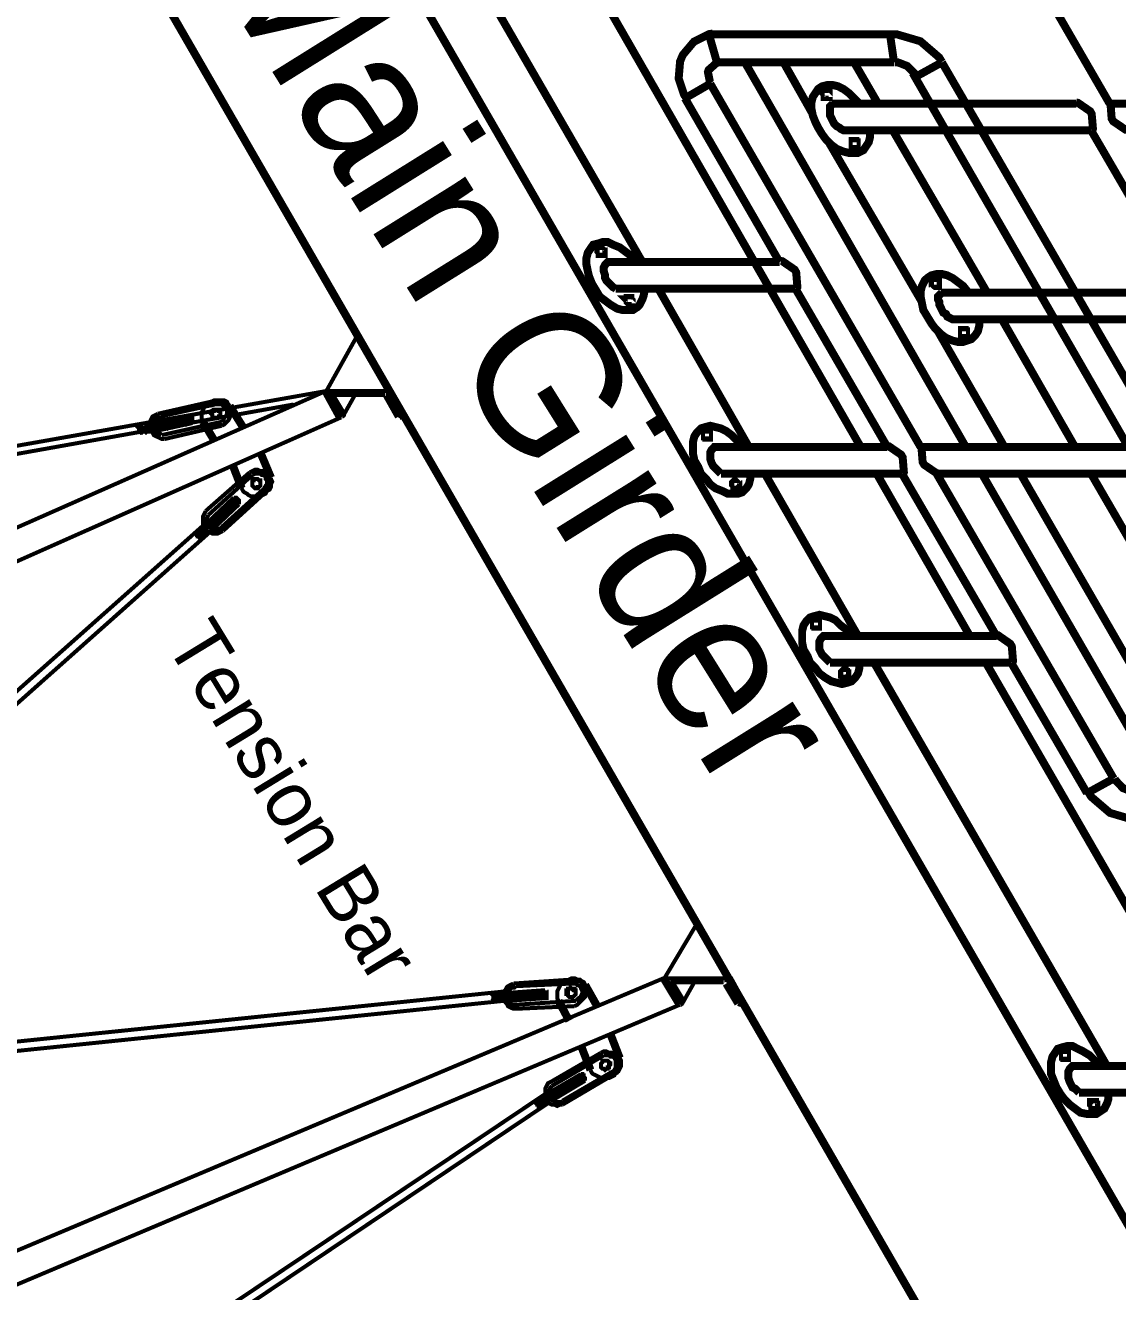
# Model space of a CAD drawing. Extents: x 0.3 to 11.4, y 0.3 to 16.3.
# Drawn here: x 7.175 to 8.543, y 7.979 to 9.564 of the extents above; entities that cross this region are included whole.
import ezdxf

# ---------------------------------------------------------------- set-up
doc = ezdxf.new("R2010")
doc.units = 0
doc.header["$MEASUREMENT"] = 0

msp = doc.modelspace()

# ---------------------------------------------------------------- linework, layer by layer
at = {"color": 0}
for points, const_width in [([(9.10444, 6.55447), (6.2111, 11.5661)], 0.01), ([(9.42611, 6.55447), (6.53276, 11.5661)], 0.01), ([(8.53276, 9.4661), (8.26942, 9.92111)], 0.01), ([(7.94775, 9.26779), (7.65608, 9.77279)], 0.01), ([(8.22114, 9.03614), (7.79779, 9.77279)], 0.01), ([(8.03586, 9.55388), (8.03147, 9.55322), (8.01221, 9.54357), (7.99837, 9.52713), (7.99664, 9.523), (7.99496, 9.51893), (7.99317, 9.4975), (8.00006, 9.47711), (8.00265, 9.47353)], 0.01), ([(8.03108, 9.55279), (8.04113, 9.51779)], 0.01), ([(8.26281, 9.55279), (8.03444, 9.55279)], 0.01), ([(8.25776, 9.55279), (8.26281, 9.51779)], 0.01), ([(8.32269, 9.51833), (8.31939, 9.52387), (8.29579, 9.54422), (8.2659, 9.553), (8.25944, 9.55274)], 0.01), ([(8.0421, 9.51747), (8.04075, 9.51719), (8.03076, 9.50836), (8.03028, 9.507), (8.02983, 9.50569), (8.03244, 9.49262), (8.03336, 9.49154)], 0.01), ([(8.26281, 9.51779), (8.04113, 9.51779)], 0.01), ([(8.35275, 9.03614), (8.07611, 9.51779)], 0.01), ([(8.16114, 9.45281), (8.12446, 9.51779)], 0.01), ([(8.24278, 9.4661), (8.21278, 9.51779)], 0.01), ([(8.29004, 9.50097), (8.28885, 9.50358), (8.27929, 9.51324), (8.26758, 9.51779), (8.26361, 9.51779)], 0.01), ([(8.32275, 9.51779), (8.28944, 9.49946)], 0.01), ([(8.82611, 8.64947), (8.32275, 9.51779)], 0.01), ([(8.5561, 9.03614), (8.28614, 9.50444)], 0.01), ([(8.03276, 9.4911), (8.00108, 9.47276)], 0.01), ([(8.29611, 9.03614), (8.03276, 9.4911)], 0.01), ([(8.21946, 9.4661), (8.21278, 9.47276), (8.20611, 9.47944), (8.19943, 9.48443), (8.19276, 9.48779), (8.18608, 9.48942), (8.17947, 9.48942), (8.17279, 9.48779), (8.16775, 9.48443), (8.16444, 9.47944), (8.16114, 9.47444), (8.15944, 9.46778), (8.15944, 9.45942), (8.16114, 9.45111), (8.16444, 9.44276), (8.16775, 9.43608), (8.17279, 9.42779), (8.17779, 9.42111), (8.18446, 9.41444), (8.19114, 9.40944), (8.19943, 9.40608), (8.20611, 9.40446), (8.21278, 9.40446), (8.21778, 9.40446), (8.22444, 9.40776), (8.22775, 9.41276), (8.23112, 9.41775), (8.23281, 9.42443), (8.23281, 9.43278)], 0.01), ([(8.11947, 9.26779), (8.00108, 9.47276)], 0.01), ([(8.18608, 9.4661), (8.18446, 9.46446), (8.18278, 9.46278), (8.18278, 9.45942), (8.18278, 9.45611), (8.18278, 9.45443), (8.18278, 9.45111), (8.18446, 9.44775), (8.18608, 9.44444), (8.18778, 9.44114), (8.19114, 9.43778), (8.19444, 9.43608), (8.19612, 9.43446), (8.19943, 9.43278), (8.20111, 9.43278), (8.20443, 9.43278)], 0.01), ([(8.4911, 9.4661), (8.18446, 9.4661)], 0.01), ([(8.51113, 9.43278), (8.51183, 9.43463), (8.51025, 9.45324), (8.50928, 9.45486), (8.50836, 9.45654), (8.49294, 9.46718), (8.491, 9.46744)], 0.01), ([(8.79275, 9.4661), (8.53276, 9.4661)], 0.01), ([(8.53444, 9.46778), (8.53381, 9.46599), (8.53526, 9.44732), (8.53624, 9.44564), (8.53722, 9.44396), (8.55268, 9.43343), (8.55458, 9.43311)], 0.01), ([(8.50944, 9.43278), (8.20443, 9.43278)], 0.01), ([(8.37944, 9.22944), (8.26113, 9.43278)], 0.01), ([(8.62776, 9.22944), (8.50944, 9.43278)], 0.01), ([(8.29779, 9.21778), (8.1811, 9.41775)], 0.01), ([(7.93778, 9.26779), (7.93278, 9.2761), (7.92611, 9.28108), (7.91943, 9.28614), (7.91114, 9.28944), (7.90446, 9.29275), (7.89779, 9.29275), (7.89279, 9.29113), (7.88613, 9.28944), (7.88276, 9.28444), (7.87944, 9.27946), (7.87776, 9.27279), (7.87776, 9.26443), (7.87944, 9.25612), (7.88112, 9.24946), (7.88444, 9.2411), (7.88943, 9.23281), (7.89442, 9.22444), (7.9011, 9.21946), (7.90776, 9.21446), (7.91613, 9.20942), (7.92279, 9.20779), (7.92947, 9.20779), (7.93608, 9.20779), (7.94114, 9.2111), (7.94444, 9.21446), (7.94775, 9.22114), (7.94943, 9.22613), (7.95111, 9.23443)], 0.01), ([(7.90776, 9.26779), (7.90446, 9.26779), (7.90278, 9.26611), (7.9011, 9.26443), (7.89947, 9.26113), (7.89947, 9.25776), (7.89947, 9.25612), (7.9011, 9.25108), (7.9011, 9.24778), (7.90278, 9.24447), (7.90608, 9.2411), (7.90776, 9.23942), (7.91114, 9.23611), (7.91444, 9.23443)], 0.01), ([(8.11947, 9.26779), (7.90776, 9.26779)], 0.01), ([(8.14111, 9.23443), (8.14182, 9.23628), (8.14031, 9.25489), (8.13932, 9.25657), (8.13835, 9.25825), (8.12299, 9.26882), (8.12104, 9.2691)], 0.01), ([(8.35612, 9.22944), (8.34944, 9.23779), (8.34278, 9.24278), (8.3361, 9.24778), (8.32943, 9.25108), (8.32275, 9.25276), (8.31614, 9.25276), (8.30946, 9.25108), (8.30447, 9.24778), (8.30111, 9.24447), (8.29779, 9.23779), (8.29611, 9.23112), (8.29611, 9.22444), (8.29779, 9.2161), (8.29943, 9.20779), (8.30447, 9.19943), (8.30946, 9.19114), (8.31446, 9.18446), (8.32112, 9.17779), (8.32781, 9.17279), (8.3361, 9.16943), (8.34278, 9.16775), (8.34944, 9.16775), (8.35444, 9.16943), (8.35943, 9.17111), (8.36442, 9.17611), (8.36778, 9.1811), (8.36947, 9.18778), (8.36947, 9.19612)], 0.01), ([(8.13943, 9.23443), (7.91444, 9.23443)], 0.01), ([(8.08111, 9.03614), (7.96778, 9.23443)], 0.01), ([(8.25444, 9.03614), (8.13943, 9.23443)], 0.01), ([(8.32275, 9.22944), (8.32112, 9.22775), (8.31944, 9.22613), (8.31776, 9.22444), (8.31776, 9.22114), (8.31944, 9.21778), (8.31944, 9.21446), (8.32112, 9.2111), (8.32275, 9.20779), (8.32443, 9.20443), (8.32781, 9.20281), (8.32943, 9.19943), (8.33279, 9.19775), (8.3361, 9.19612), (8.33778, 9.19612), (8.3411, 9.19612)], 0.01), ([(8.62776, 9.22944), (8.32112, 9.22944)], 0.01), ([(8.64611, 9.19612), (8.3411, 9.19612)], 0.01), ([(8.48942, 9.03614), (8.39779, 9.19612)], 0.01), ([(8.4011, 9.03614), (8.31776, 9.1811)], 0.01), ([(7.55111, 9.10444), (7.5911, 9.17611)], 0.005), ([(5.20942, 8.07112), (7.55111, 9.10612)], 0.005), ([(7.55111, 9.10612), (5.32943, 8.71278)], 0.005), ([(7.56944, 9.07275), (7.55111, 9.10612)], 0.01), ([(7.55111, 9.10612), (7.63112, 9.10612)], 0.005), ([(7.57275, 9.07611), (7.55778, 9.10113)], 0.01), ([(7.55778, 9.10113), (7.62608, 9.10113)], 0.005), ([(7.57275, 9.07443), (7.58778, 9.10113)], 0.005), ([(7.64279, 9.07443), (7.62776, 9.10113)], 0.01), ([(7.62913, 9.10151), (7.62901, 9.10172), (7.6275, 9.10275), (7.62696, 9.10275)], 0.005), ([(7.64947, 9.07275), (7.63112, 9.10612)], 0.01), ([(7.51113, 9.08946), (5.32943, 8.69943)], 0.005), ([(7.3411, 9.07781), (7.41444, 9.09446)], 0.005), ([(7.34446, 9.07443), (7.41276, 9.08946), (7.41613, 9.08946), (7.41775, 9.08946), (7.42111, 9.08946), (7.42279, 9.08778), (7.42443, 9.0861), (7.42611, 9.08442), (7.42779, 9.08111), (7.42779, 9.07943), (7.42779, 9.07781), (7.42611, 9.07443), (7.42443, 9.07275), (7.42279, 9.06944), (7.42111, 9.06776)], 0.005), ([(7.4311, 9.08778), (7.42947, 9.08946), (7.42779, 9.09278), (7.42443, 9.09446), (7.42111, 9.09446), (7.41775, 9.09446), (7.41444, 9.09446), (7.41114, 9.09446), (7.40776, 9.09278), (7.40446, 9.0911), (7.40278, 9.08946), (7.39947, 9.0861), (7.39779, 9.08279), (7.39611, 9.07943), (7.39611, 9.07611), (7.39611, 9.07275), (7.39611, 9.07112), (7.39779, 9.06776)], 0.005), ([(7.41444, 9.09446), (7.41775, 9.09446), (7.42111, 9.09278), (7.42443, 9.09278), (7.42779, 9.08946), (7.42947, 9.08778), (7.4311, 9.08442), (7.4311, 9.08279), (7.43278, 9.07943), (7.4311, 9.07611), (7.4311, 9.07275), (7.42947, 9.06944), (7.42611, 9.06614), (7.42443, 9.06446), (7.42111, 9.06278)], 0.005), ([(7.44775, 9.06108), (7.4311, 9.08778)], 0.01), ([(7.56944, 9.07275), (5.22775, 8.03276)], 0.005), ([(7.3411, 9.07781), (7.33778, 9.07611), (7.33442, 9.07443), (7.33279, 9.07112), (7.33111, 9.06776), (7.33111, 9.06614), (7.33111, 9.06278), (7.33111, 9.05946), (7.33111, 9.0561), (7.33442, 9.05447), (7.3361, 9.05111), (7.33946, 9.04943), (7.34278, 9.04779), (7.34614, 9.04611), (7.34944, 9.04611)], 0.005), ([(7.33442, 9.06614), (7.38112, 9.07611)], 0.005), ([(7.34446, 9.07443), (7.34278, 9.07275), (7.33946, 9.07275), (7.33778, 9.07112), (7.3361, 9.06776), (7.3361, 9.06614), (7.33442, 9.06278), (7.33442, 9.06108), (7.3361, 9.05946), (7.33778, 9.0561), (7.33946, 9.05447), (7.3411, 9.05279), (7.34446, 9.05279), (7.34614, 9.05111)], 0.005), ([(7.34446, 9.06776), (7.34446, 9.06614), (7.34614, 9.06614), (7.34614, 9.06446), (7.34776, 9.06278), (7.34776, 9.06108), (7.34776, 9.05946), (7.34614, 9.05778)], 0.005), ([(7.34614, 9.05111), (7.42111, 9.06776)], 0.005), ([(7.34614, 9.06776), (7.34776, 9.06776), (7.34776, 9.06614), (7.34944, 9.06446), (7.34944, 9.06278), (7.34944, 9.06108), (7.34944, 9.05946), (7.34944, 9.05778)], 0.005), ([(7.34944, 9.06776), (7.35113, 9.06614), (7.35275, 9.06446), (7.35275, 9.06278), (7.35275, 9.06108), (7.35275, 9.05946), (7.35113, 9.05778)], 0.005), ([(7.35113, 9.06944), (7.35275, 9.06776), (7.35444, 9.06614), (7.35444, 9.06446), (7.35444, 9.06278), (7.35444, 9.06108), (7.35444, 9.05946)], 0.005), ([(7.35275, 9.06944), (7.35444, 9.06776), (7.35612, 9.06614), (7.35612, 9.06446), (7.35612, 9.06278), (7.35612, 9.06108), (7.35612, 9.05946)], 0.005), ([(7.35612, 9.06944), (7.35781, 9.06776), (7.35781, 9.06614), (7.35943, 9.06614), (7.35943, 9.06446), (7.35943, 9.06278), (7.35943, 9.06108), (7.35781, 9.05946)], 0.005), ([(7.35781, 9.07112), (7.35943, 9.06944), (7.35943, 9.06776), (7.36111, 9.06776), (7.36111, 9.06614), (7.36111, 9.06446), (7.36111, 9.06278), (7.36111, 9.06108)], 0.005), ([(7.36111, 9.07112), (7.36111, 9.06944), (7.36279, 9.06944), (7.36279, 9.06776), (7.36442, 9.06614), (7.36442, 9.06446), (7.36442, 9.06278), (7.36279, 9.06108)], 0.005), ([(7.36279, 9.07112), (7.36442, 9.07112), (7.36442, 9.06944), (7.3661, 9.06776), (7.3661, 9.06614), (7.3661, 9.06446), (7.3661, 9.06278), (7.3661, 9.06108)], 0.005), ([(7.36442, 9.07112), (7.3661, 9.07112), (7.36778, 9.06944), (7.36778, 9.06776), (7.36947, 9.06614), (7.36947, 9.06446), (7.36778, 9.06278)], 0.005), ([(7.36778, 9.07275), (7.36778, 9.07112), (7.36947, 9.07112), (7.36947, 9.06944), (7.3711, 9.06776), (7.3711, 9.06614), (7.3711, 9.06446), (7.36947, 9.06278)], 0.005), ([(7.36947, 9.07275), (7.3711, 9.07275), (7.3711, 9.07112), (7.37278, 9.06944), (7.37278, 9.06776), (7.37278, 9.06614), (7.37278, 9.06446), (7.37278, 9.06278)], 0.005), ([(7.37278, 9.07275), (7.37446, 9.07112), (7.37608, 9.06944), (7.37608, 9.06776), (7.37608, 9.06614), (7.37608, 9.06446), (7.37446, 9.06278)], 0.005), ([(7.37446, 9.07443), (7.37608, 9.07275), (7.37776, 9.07112), (7.37776, 9.06944), (7.37776, 9.06776), (7.37776, 9.06614), (7.37776, 9.06446)], 0.005), ([(7.37776, 9.07443), (7.37944, 9.07275), (7.37944, 9.07112), (7.38112, 9.06944), (7.38112, 9.06776), (7.38112, 9.06614), (7.37944, 9.06446)], 0.005), ([(7.37944, 9.07443), (7.38112, 9.07443), (7.38112, 9.07275), (7.38276, 9.07112), (7.38276, 9.06944), (7.38276, 9.06776), (7.38276, 9.06614), (7.38276, 9.06446)], 0.005), ([(7.38112, 9.07611), (7.38276, 9.07443), (7.38276, 9.07275), (7.38444, 9.07275), (7.38444, 9.07112), (7.38444, 9.06944), (7.38444, 9.06776), (7.38444, 9.06614)], 0.005), ([(7.41276, 9.04275), (7.39779, 9.06776)], 0.01), ([(7.56944, 9.07275), (7.57112, 9.07275)], 0.005), ([(7.57194, 9.07443), (7.57249, 9.07443), (7.574, 9.07553), (7.57411, 9.07568), (7.57422, 9.0759), (7.57422, 9.07801), (7.57411, 9.07818)], 0.005), ([(7.64312, 9.07568), (7.64324, 9.07553), (7.64481, 9.07443), (7.64529, 9.07443)], 0.005), ([(7.64442, 9.07275), (7.64947, 9.07275)], 0.005), ([(7.31446, 9.06278), (7.31614, 9.06108), (7.31776, 9.05946), (7.31776, 9.05778), (7.31944, 9.0561), (7.31944, 9.05447), (7.31776, 9.05279)], 0.005), ([(7.31776, 9.06278), (7.31776, 9.06108), (7.31944, 9.06108), (7.31944, 9.05946), (7.32112, 9.05778), (7.32112, 9.0561), (7.32112, 9.05447), (7.31944, 9.05279)], 0.005), ([(7.31944, 9.06278), (7.32112, 9.06108), (7.32275, 9.05946), (7.32275, 9.05778), (7.32275, 9.0561), (7.32275, 9.05447), (7.32275, 9.05279)], 0.005), ([(7.32275, 9.06278), (7.32275, 9.06108), (7.32443, 9.06108), (7.32443, 9.05946), (7.32611, 9.05778), (7.32611, 9.0561), (7.32611, 9.05447), (7.32443, 9.05279)], 0.005), ([(7.32443, 9.06278), (7.32611, 9.06278), (7.32611, 9.06108), (7.32781, 9.05946), (7.32781, 9.05778), (7.32781, 9.0561), (7.32781, 9.05447), (7.32781, 9.05279)], 0.005), ([(7.32611, 9.06278), (7.32781, 9.06278), (7.32943, 9.06108), (7.32943, 9.05946), (7.33111, 9.05778), (7.33111, 9.0561), (7.32943, 9.05447), (7.32943, 9.05279)], 0.005), ([(7.32943, 9.06446), (7.32943, 9.06278)], 0.005), ([(7.33279, 9.0561), (7.33111, 9.05447)], 0.005), ([(7.33442, 9.06446), (7.3361, 9.06278), (7.33778, 9.06108), (7.33778, 9.05946), (7.33778, 9.05778), (7.33778, 9.0561)], 0.005), ([(7.3361, 9.06614), (7.33778, 9.06446), (7.33946, 9.06278), (7.33946, 9.06108), (7.33946, 9.05946), (7.33946, 9.05778), (7.33946, 9.0561)], 0.005), ([(7.33778, 9.0561), (7.38444, 9.06614)], 0.005), ([(7.33946, 9.06614), (7.3411, 9.06446), (7.3411, 9.06278), (7.34278, 9.06278), (7.34278, 9.06108), (7.34278, 9.05946), (7.34278, 9.05778), (7.3411, 9.0561)], 0.005), ([(7.3411, 9.06614), (7.34278, 9.06614), (7.34278, 9.06446), (7.34446, 9.06446), (7.34446, 9.06278), (7.34446, 9.06108), (7.34446, 9.05946), (7.34446, 9.05778), (7.34446, 9.0561)], 0.005), ([(7.34944, 9.04611), (7.42111, 9.06278)], 0.005), ([(8.07112, 9.03614), (8.06614, 9.04443), (8.05946, 9.05111), (8.05279, 9.0561), (8.04611, 9.05946), (8.03944, 9.06108), (8.03276, 9.06278), (8.0261, 9.06108), (8.02111, 9.05946), (8.01611, 9.05447), (8.01281, 9.04943), (8.01113, 9.04275), (8.01113, 9.03614), (8.01113, 9.02778), (8.01281, 9.01942), (8.01779, 9.01113), (8.02111, 9.00276), (8.02778, 8.9961), (8.03276, 8.98942), (8.03944, 8.98443), (8.04779, 8.98112), (8.05447, 8.97775), (8.06108, 8.97775), (8.06776, 8.97775), (8.07275, 8.97944), (8.07781, 8.98443), (8.08111, 8.98942), (8.08279, 8.9961), (8.08279, 9.00276)], 0.01), ([(8.03944, 9.03614), (8.03776, 9.03614), (8.03614, 9.03444), (8.03444, 9.03276), (8.03276, 9.02946), (8.03276, 9.02778), (8.03276, 9.02447), (8.03276, 9.02111), (8.03444, 9.01611), (8.03614, 9.01281), (8.03944, 9.00944), (8.04113, 9.00776), (8.04443, 9.00444), (8.04611, 9.00276)], 0.01), ([(8.25444, 9.03614), (8.03776, 9.03614)], 0.01), ([(8.27442, 9.00276), (8.27513, 9.00461), (8.2736, 9.02322), (8.27263, 9.0249), (8.27165, 9.02658), (8.25629, 9.03717), (8.25435, 9.03743)], 0.01), ([(8.5561, 9.03614), (8.29611, 9.03614)], 0.01), ([(8.29779, 9.03776), (8.29715, 9.03597), (8.29861, 9.01731), (8.29958, 9.01563), (8.30057, 9.01394), (8.31603, 9.00342), (8.31793, 9.0031)], 0.01), ([(7.46946, 9.02946), (7.48281, 8.99778)], 0.01), ([(7.4011, 8.95611), (7.45611, 9.00444)], 0.005), ([(7.43446, 9.01443), (7.44612, 8.98443)], 0.01), ([(7.47775, 8.98112), (7.47944, 8.98443), (7.48112, 8.98779), (7.48281, 8.9911), (7.48281, 8.99447), (7.48112, 8.99778), (7.47944, 8.99946), (7.47775, 9.00276), (7.47613, 9.00444), (7.47276, 9.00612), (7.46946, 9.00612), (7.4661, 9.00776), (7.46278, 9.00776), (7.45942, 9.00612), (7.45611, 9.00444)], 0.005), ([(8.01281, 9.00276), (8.01113, 9.00276)], 0.01), ([(8.27279, 9.00276), (8.04611, 9.00276)], 0.01), ([(8.21778, 8.79943), (8.10113, 9.00276)], 0.01), ([(8.35781, 8.79943), (8.2411, 9.00276)], 0.01), ([(8.39111, 8.79943), (8.27279, 9.00276)], 0.01), ([(8.57611, 9.00276), (8.31614, 9.00276)], 0.01), ([(8.53776, 8.6211), (8.31614, 9.00276)], 0.01), ([(8.60275, 8.60444), (8.37278, 9.00276)], 0.01), ([(8.6511, 8.60444), (8.42111, 9.00276)], 0.01), ([(8.70281, 8.66943), (8.50944, 9.00276)], 0.01), ([(7.40446, 8.95111), (7.45942, 9.00108)], 0.005), ([(7.42111, 8.93608), (7.47276, 8.98281), (7.47444, 8.98443), (7.47613, 8.98779), (7.47775, 8.98942), (7.47775, 8.99278), (7.47775, 8.99447), (7.47613, 8.9961), (7.47613, 8.99946), (7.47276, 9.00108), (7.47114, 9.00108), (7.46946, 9.00276), (7.4661, 9.00276), (7.46278, 9.00276), (7.45942, 9.00108)], 0.005), ([(7.48281, 8.99778), (7.48281, 8.9961), (7.48443, 8.99278), (7.48281, 8.98942), (7.48281, 8.98611), (7.48112, 8.98281), (7.47775, 8.98112), (7.47613, 8.97775), (7.47276, 8.97613), (7.46946, 8.97444), (7.4661, 8.97444), (7.4611, 8.97444), (7.45779, 8.97444), (7.45443, 8.97613), (7.45281, 8.97775), (7.44943, 8.97944), (7.44775, 8.98112), (7.44612, 8.98443)], 0.005), ([(7.40278, 8.94114), (7.43608, 8.97276)], 0.005), ([(7.42279, 8.9311), (7.47775, 8.98112)], 0.005), ([(7.44276, 8.96446), (7.44276, 8.9661), (7.44276, 8.96778), (7.44276, 8.96946), (7.44114, 8.97114), (7.43946, 8.97276), (7.43778, 8.97276), (7.43608, 8.97276)], 0.005), ([(7.42279, 8.9311), (7.41943, 8.92947), (7.41613, 8.92779), (7.41276, 8.92779), (7.40944, 8.92779), (7.40608, 8.92947), (7.40278, 8.9311), (7.4011, 8.93278), (7.39947, 8.93608), (7.39779, 8.93946), (7.39779, 8.94276), (7.39779, 8.94612), (7.39779, 8.94943), (7.39947, 8.95281), (7.4011, 8.95611)], 0.005), ([(7.40944, 8.93278), (7.44276, 8.96446)], 0.005), ([(7.42611, 8.94943), (7.42611, 8.95111), (7.42443, 8.95281), (7.42443, 8.95443), (7.42279, 8.95443), (7.42279, 8.95611), (7.42111, 8.95611), (7.41943, 8.95611)], 0.005), ([(7.42779, 8.95111), (7.42779, 8.95281), (7.42611, 8.95443), (7.42611, 8.95611), (7.42443, 8.95611), (7.42443, 8.95779), (7.42279, 8.95779), (7.42111, 8.95779)], 0.005), ([(7.42947, 8.95281), (7.42947, 8.95443), (7.42947, 8.95611), (7.42779, 8.95779), (7.42779, 8.95942), (7.42611, 8.95942), (7.42443, 8.95942), (7.42279, 8.9611)], 0.005), ([(7.4311, 8.95443), (7.4311, 8.95611), (7.4311, 8.95779), (7.42947, 8.95942), (7.42779, 8.9611), (7.42611, 8.9611), (7.42443, 8.9611)], 0.005), ([(7.43278, 8.95611), (7.43278, 8.95779), (7.4311, 8.95942), (7.4311, 8.9611), (7.42947, 8.9611), (7.42947, 8.96278), (7.42779, 8.96278), (7.42611, 8.96278)], 0.005), ([(7.43446, 8.95611), (7.43446, 8.95779), (7.43446, 8.95942), (7.43446, 8.9611), (7.43278, 8.96278), (7.4311, 8.96278), (7.4311, 8.96446), (7.42947, 8.96446), (7.42779, 8.96446)], 0.005), ([(7.43608, 8.95779), (7.43608, 8.95942), (7.43608, 8.9611), (7.43608, 8.96278), (7.43446, 8.96446), (7.43278, 8.9661), (7.4311, 8.9661), (7.42947, 8.9661)], 0.005), ([(7.43778, 8.9611), (7.43778, 8.96278), (7.43778, 8.96446), (7.43608, 8.9661), (7.43446, 8.96778), (7.43278, 8.96778), (7.4311, 8.96778)], 0.005), ([(7.43946, 8.96278), (7.43946, 8.96446), (7.43946, 8.9661), (7.43778, 8.96778), (7.43608, 8.96946), (7.43446, 8.96946)], 0.005), ([(7.44114, 8.96446), (7.44114, 8.9661), (7.44114, 8.96778), (7.43946, 8.96946), (7.43778, 8.97114), (7.43608, 8.97114)], 0.005), ([(7.42279, 8.93608), (7.41943, 8.93446), (7.41613, 8.93278), (7.41444, 8.93278), (7.41114, 8.93278), (7.40944, 8.93278), (7.40776, 8.93446), (7.40446, 8.93608), (7.40446, 8.93778), (7.40278, 8.93946), (7.40278, 8.94276), (7.40278, 8.94444), (7.40278, 8.94775), (7.40446, 8.95111)], 0.005), ([(7.40944, 8.93446), (7.40944, 8.93608), (7.40944, 8.93778), (7.40776, 8.93946), (7.40608, 8.94114), (7.40446, 8.94114), (7.40278, 8.94276)], 0.005), ([(7.41114, 8.93608), (7.41114, 8.93778), (7.41114, 8.93946), (7.40944, 8.94114), (7.40944, 8.94276), (7.40776, 8.94276), (7.40608, 8.94276), (7.40446, 8.94444)], 0.005), ([(7.41276, 8.93778), (7.41276, 8.93946), (7.41276, 8.94114), (7.41114, 8.94276), (7.41114, 8.94444), (7.40944, 8.94444), (7.40776, 8.94444), (7.40608, 8.94612)], 0.005), ([(7.41444, 8.93946), (7.41444, 8.94114), (7.41444, 8.94276), (7.41276, 8.94444), (7.41276, 8.94612), (7.41114, 8.94612), (7.40944, 8.94612), (7.40944, 8.94775)], 0.005), ([(7.41775, 8.94114), (7.41775, 8.94276), (7.41613, 8.94444), (7.41613, 8.94612), (7.41444, 8.94775), (7.41276, 8.94775), (7.41114, 8.94943)], 0.005), ([(7.41943, 8.94276), (7.41943, 8.94444), (7.41943, 8.94612), (7.41775, 8.94612), (7.41775, 8.94775), (7.41613, 8.94943), (7.41444, 8.94943), (7.41276, 8.95111)], 0.005), ([(7.42111, 8.94444), (7.42111, 8.94612), (7.41943, 8.94775), (7.41943, 8.94943), (7.41775, 8.95111), (7.41613, 8.95111), (7.41444, 8.95281)], 0.005), ([(7.42279, 8.94612), (7.42111, 8.94775), (7.42111, 8.94943), (7.42111, 8.95111), (7.41943, 8.95111), (7.41775, 8.95281), (7.41613, 8.95281)], 0.005), ([(7.42443, 8.94775), (7.42443, 8.94943), (7.42279, 8.95111), (7.42279, 8.95281), (7.42111, 8.95281), (7.41943, 8.95443), (7.41775, 8.95443)], 0.005), ([(7.39779, 8.93778), (5.82443, 7.53944)], 0.005), ([(7.40608, 8.92947), (5.83279, 7.52946)], 0.005), ([(7.39442, 8.91943), (7.39442, 8.92111), (7.39279, 8.92279), (7.39279, 8.92443), (7.39111, 8.92443), (7.39111, 8.92611), (7.38943, 8.92611), (7.38781, 8.92611)], 0.005), ([(7.39611, 8.92111), (7.39611, 8.92279), (7.39442, 8.92443), (7.39442, 8.92611), (7.39279, 8.92611), (7.39279, 8.92779), (7.39111, 8.92779), (7.38943, 8.92779)], 0.005), ([(7.39779, 8.92279), (7.39779, 8.92443), (7.39611, 8.92611), (7.39611, 8.92779), (7.39442, 8.92779), (7.39279, 8.92947), (7.39111, 8.92947)], 0.005), ([(7.39779, 8.92443), (7.39779, 8.92611), (7.39779, 8.92779), (7.39779, 8.92947), (7.39611, 8.9311), (7.39442, 8.9311), (7.39279, 8.9311), (7.39279, 8.93278)], 0.005), ([(7.4011, 8.92611), (7.4011, 8.92779), (7.39947, 8.92947), (7.39947, 8.9311), (7.39779, 8.93278), (7.39611, 8.93278), (7.39611, 8.93446), (7.39442, 8.93446)], 0.005), ([(7.40278, 8.92779), (7.40278, 8.92947), (7.4011, 8.9311), (7.4011, 8.93278), (7.39947, 8.93446), (7.39779, 8.93446), (7.39611, 8.93608)], 0.005), ([(7.40776, 8.93278), (7.40776, 8.93446), (7.40608, 8.93608), (7.40608, 8.93778), (7.40446, 8.93778), (7.40446, 8.93946), (7.40278, 8.93946)], 0.005), ([(7.40446, 8.92947), (7.40446, 8.9311)], 0.005), ([(8.20779, 8.79943), (8.20281, 8.80778), (8.19612, 8.81278), (8.18946, 8.81944), (8.18278, 8.82275), (8.17611, 8.82443), (8.16943, 8.82611), (8.16276, 8.82443), (8.15776, 8.82275), (8.15278, 8.81776), (8.14947, 8.81278), (8.14779, 8.8061), (8.14779, 8.79943), (8.14779, 8.79113), (8.14947, 8.78276), (8.15446, 8.77447), (8.15776, 8.76611), (8.16444, 8.75944), (8.16943, 8.75276), (8.17611, 8.74778), (8.18446, 8.74278), (8.19114, 8.7411), (8.19775, 8.73942), (8.20443, 8.7411), (8.20942, 8.74278), (8.21446, 8.74778), (8.21778, 8.75276), (8.21946, 8.75944), (8.21946, 8.76611)], 0.01), ([(8.17611, 8.79943), (8.17443, 8.79943), (8.17279, 8.79779), (8.17111, 8.79611), (8.16943, 8.79275), (8.16943, 8.79113), (8.16943, 8.78776), (8.16943, 8.78276), (8.17111, 8.77946), (8.17279, 8.7761), (8.17611, 8.77279), (8.17779, 8.77111), (8.1811, 8.76779), (8.18278, 8.76611)], 0.01), ([(8.39111, 8.79943), (8.17443, 8.79943)], 0.01), ([(8.41108, 8.76611), (8.41178, 8.76796), (8.41026, 8.78657), (8.40929, 8.78819), (8.40831, 8.78987), (8.39296, 8.80051), (8.391, 8.80078)], 0.01), ([(8.40944, 8.76611), (8.18278, 8.76611)], 0.01), ([(8.52946, 8.26113), (8.23779, 8.76611)], 0.01), ([(8.66943, 8.26113), (8.37776, 8.76611)], 0.01), ([(8.50444, 8.60275), (8.40944, 8.76611)], 0.01), ([(8.50444, 8.60275), (8.53776, 8.6211)], 0.01), ([(8.5389, 8.62121), (8.5401, 8.61865), (8.54964, 8.609), (8.56136, 8.60444), (8.56526, 8.60444)], 0.01), ([(8.50618, 8.60389), (8.5095, 8.59836), (8.53315, 8.57807), (8.56304, 8.56928), (8.56944, 8.5695)], 0.01), ([(7.97444, 8.36947), (8.01611, 8.43946)], 0.005), ([(7.97444, 8.3711), (5.98443, 7.53276), (5.59278, 7.36947)], 0.005), ([(7.78614, 8.36442), (7.86111, 8.36947)], 0.005), ([(7.87608, 8.36279), (7.87446, 8.3661), (7.8711, 8.36778), (7.86947, 8.36947), (7.8661, 8.36947), (7.86279, 8.3711), (7.85943, 8.3711), (7.85612, 8.36947), (7.85275, 8.36778), (7.84944, 8.3661), (7.84614, 8.36442), (7.84446, 8.36111), (7.84278, 8.35781), (7.8411, 8.35444), (7.8411, 8.35113), (7.8411, 8.34944), (7.8411, 8.34614), (7.84278, 8.34278)], 0.005), ([(7.86111, 8.36947), (7.8661, 8.36778), (7.86778, 8.36778), (7.8711, 8.3661), (7.87446, 8.36279), (7.87608, 8.36111), (7.87608, 8.35781), (7.87608, 8.35444), (7.87608, 8.35113), (7.87608, 8.34776), (7.87446, 8.34614), (7.8711, 8.34278), (7.86947, 8.3411), (7.8661, 8.33778), (7.86279, 8.3361)], 0.005), ([(7.99447, 8.33778), (7.97444, 8.3711)], 0.01), ([(7.97444, 8.3711), (8.0561, 8.3711)], 0.005), ([(8.07443, 8.33778), (8.0561, 8.3711)], 0.01), ([(7.77447, 8.35444), (5.52111, 8.12278)], 0.005), ([(7.78614, 8.36442), (7.78276, 8.36279), (7.77946, 8.36111), (7.77778, 8.35943), (7.7761, 8.35612), (7.77447, 8.35444), (7.77279, 8.35113), (7.77279, 8.34776), (7.77447, 8.34446), (7.7761, 8.3411), (7.77778, 8.33946), (7.77946, 8.3361), (7.78276, 8.33442), (7.78614, 8.33279), (7.78944, 8.33279)], 0.005), ([(7.78944, 8.36111), (7.78776, 8.35943), (7.78444, 8.35943), (7.78276, 8.35781), (7.77946, 8.35612), (7.77946, 8.35444), (7.77778, 8.35113), (7.77778, 8.34944), (7.77778, 8.34614), (7.77946, 8.34446), (7.78108, 8.34278), (7.78276, 8.33946), (7.78444, 8.33778), (7.78776, 8.33778)], 0.005), ([(7.77946, 8.35275), (7.82611, 8.35612)], 0.005), ([(7.78776, 8.35444), (7.78776, 8.35275), (7.78944, 8.35113), (7.78944, 8.34944), (7.78944, 8.34776), (7.78944, 8.34614), (7.78944, 8.34446), (7.78944, 8.34278)], 0.005), ([(7.78944, 8.36111), (7.85943, 8.36442), (7.86111, 8.36442), (7.86442, 8.36442), (7.8661, 8.36279), (7.86947, 8.36111), (7.8711, 8.35943), (7.8711, 8.35781), (7.87278, 8.35444), (7.87278, 8.35275), (7.8711, 8.34944), (7.8711, 8.34776), (7.86778, 8.34614), (7.8661, 8.34446), (7.86442, 8.34278)], 0.005), ([(7.78944, 8.35444), (7.79113, 8.35275), (7.79113, 8.35113), (7.79275, 8.35113), (7.79275, 8.34944), (7.79275, 8.34776), (7.79275, 8.34614), (7.79275, 8.34446), (7.79113, 8.34446)], 0.005), ([(7.79275, 8.35444), (7.79275, 8.35275), (7.79443, 8.35113), (7.79443, 8.34944), (7.79611, 8.34776), (7.79443, 8.34614), (7.79443, 8.34446)], 0.005), ([(7.79443, 8.35444), (7.79611, 8.35275), (7.79611, 8.35113), (7.79779, 8.35113), (7.79779, 8.34944), (7.79779, 8.34776), (7.79779, 8.34614), (7.79611, 8.34446)], 0.005), ([(7.79611, 8.35444), (7.79779, 8.35275), (7.79943, 8.35275), (7.79943, 8.35113), (7.79943, 8.34944), (7.79943, 8.34776), (7.79943, 8.34614), (7.79943, 8.34446), (7.79779, 8.34446)], 0.005), ([(7.79943, 8.35444), (7.80111, 8.35275), (7.80111, 8.35113), (7.80279, 8.34944), (7.80279, 8.34776), (7.80111, 8.34614), (7.80111, 8.34446)], 0.005), ([(7.80111, 8.35444), (7.80279, 8.35275), (7.80447, 8.35275), (7.80447, 8.35113), (7.80447, 8.34944), (7.80447, 8.34776), (7.80447, 8.34614), (7.80279, 8.34446)], 0.005), ([(7.80447, 8.35444), (7.8061, 8.35444), (7.8061, 8.35275), (7.8061, 8.35113), (7.80778, 8.34944), (7.80778, 8.34776), (7.8061, 8.34776), (7.8061, 8.34614), (7.8061, 8.34446)], 0.005), ([(7.80778, 8.35444), (7.80946, 8.35275), (7.80946, 8.35113), (7.80946, 8.34944), (7.80946, 8.34776), (7.80946, 8.34614), (7.80778, 8.34446)], 0.005), ([(7.80946, 8.35444), (7.81108, 8.35444), (7.81108, 8.35275), (7.81108, 8.35113), (7.81278, 8.34944), (7.81108, 8.34776), (7.81108, 8.34614), (7.81108, 8.34446)], 0.005), ([(7.81108, 8.35444), (7.81278, 8.35444), (7.81278, 8.35275), (7.81446, 8.35113), (7.81446, 8.34944), (7.81446, 8.34776), (7.81278, 8.34614), (7.81278, 8.34446)], 0.005), ([(7.81446, 8.35444), (7.81614, 8.35275), (7.81614, 8.35113), (7.81614, 8.34944), (7.81614, 8.34776), (7.81614, 8.34614), (7.81446, 8.34446)], 0.005), ([(7.81614, 8.35444), (7.81776, 8.35444), (7.81776, 8.35275), (7.81776, 8.35113), (7.81944, 8.35113), (7.81944, 8.34944), (7.81944, 8.34776), (7.81776, 8.34614), (7.81776, 8.34446)], 0.005), ([(7.81944, 8.35612), (7.81944, 8.35444), (7.82112, 8.35275), (7.82112, 8.35113), (7.82112, 8.34944), (7.82112, 8.34776), (7.82112, 8.34614), (7.81944, 8.34446)], 0.005), ([(7.82112, 8.35612), (7.82275, 8.35444), (7.82275, 8.35275), (7.82443, 8.35275), (7.82443, 8.35113), (7.82443, 8.34944), (7.82443, 8.34776), (7.82275, 8.34614)], 0.005), ([(7.82443, 8.35612), (7.82443, 8.35444), (7.82611, 8.35275), (7.82611, 8.35113), (7.82611, 8.34944), (7.82611, 8.34776), (7.82611, 8.34614), (7.82443, 8.34614)], 0.005), ([(7.82611, 8.35612), (7.82611, 8.35444), (7.82781, 8.35444), (7.82781, 8.35275), (7.82781, 8.35113), (7.82781, 8.34944), (7.82781, 8.34776), (7.82781, 8.34614), (7.82611, 8.34614)], 0.005), ([(7.89111, 8.3361), (7.87608, 8.36279)], 0.01), ([(7.99778, 8.3411), (7.98281, 8.3661)], 0.01), ([(7.98281, 8.3661), (8.04943, 8.3661)], 0.005), ([(7.99778, 8.33946), (8.01281, 8.3661)], 0.005), ([(8.05246, 8.36654), (8.05236, 8.36675), (8.05083, 8.36778), (8.05029, 8.36778)], 0.005), ([(8.06776, 8.33946), (8.05279, 8.36442)], 0.01), ([(7.77447, 8.34278), (5.52279, 8.11111)], 0.005), ([(7.99447, 8.33778), (6.00444, 7.49778), (5.6161, 7.33279)], 0.005), ([(7.75776, 8.35275), (7.75944, 8.35275), (7.75944, 8.35113), (7.76113, 8.34944), (7.76113, 8.34776), (7.76113, 8.34614), (7.76113, 8.34446), (7.75944, 8.34278)], 0.005), ([(7.76113, 8.35275), (7.76113, 8.35113), (7.76281, 8.35113), (7.76281, 8.34944), (7.76281, 8.34776), (7.76281, 8.34614), (7.76281, 8.34446), (7.76113, 8.34278)], 0.005), ([(7.76281, 8.35275), (7.76443, 8.35113), (7.76443, 8.34944), (7.76611, 8.34776), (7.76611, 8.34614), (7.76443, 8.34446), (7.76443, 8.34278)], 0.005), ([(7.76443, 8.35275), (7.76611, 8.35113), (7.76779, 8.34944), (7.76779, 8.34776), (7.76779, 8.34614), (7.76779, 8.34446), (7.76779, 8.34278), (7.76611, 8.34278)], 0.005), ([(7.76779, 8.35275), (7.76942, 8.35113), (7.76942, 8.34944), (7.77111, 8.34776), (7.77111, 8.34614), (7.77111, 8.34446), (7.76942, 8.34278)], 0.005), ([(7.76942, 8.35275), (7.77111, 8.35113), (7.77111, 8.34944), (7.77279, 8.34944), (7.77279, 8.34776), (7.77279, 8.34614), (7.77279, 8.34446), (7.77279, 8.34278), (7.77111, 8.34278)], 0.005), ([(7.77279, 8.35275), (7.77279, 8.35113)], 0.005), ([(7.77447, 8.34278), (7.77279, 8.34278)], 0.005), ([(7.77778, 8.35275), (7.77946, 8.35113), (7.77946, 8.34944), (7.77946, 8.34776), (7.77946, 8.34614), (7.77946, 8.34446)], 0.005), ([(7.77946, 8.35275), (7.78108, 8.35275), (7.78108, 8.35113), (7.78276, 8.34944), (7.78276, 8.34776), (7.78276, 8.34614), (7.78108, 8.34446), (7.78108, 8.34278)], 0.005), ([(7.77946, 8.34278), (7.82611, 8.34614)], 0.005), ([(7.78276, 8.35275), (7.78444, 8.35113), (7.78444, 8.34944), (7.78444, 8.34776), (7.78444, 8.34614), (7.78444, 8.34446), (7.78444, 8.34278)], 0.005), ([(7.78444, 8.35275), (7.78614, 8.35275), (7.78614, 8.35113), (7.78776, 8.34944), (7.78776, 8.34776), (7.78776, 8.34614), (7.78614, 8.34446), (7.78614, 8.34278)], 0.005), ([(7.78776, 8.33778), (7.86442, 8.34278)], 0.005), ([(7.85612, 8.31776), (7.84278, 8.34278)], 0.01), ([(7.99528, 8.33778), (7.99582, 8.33778), (7.99735, 8.33886), (7.99744, 8.33903), (7.99756, 8.33925), (7.99756, 8.34136), (7.99744, 8.34153)], 0.005), ([(8.06808, 8.33903), (8.06825, 8.33886), (8.06976, 8.33778), (8.07026, 8.33778)], 0.005), ([(8.06944, 8.33778), (8.07443, 8.33778)], 0.005), ([(7.78944, 8.33279), (7.86279, 8.3361)], 0.005), ([(7.90776, 8.30111), (7.91943, 8.27111)], 0.01), ([(7.83279, 8.2411), (7.89611, 8.27778)], 0.005), ([(7.83442, 8.23611), (7.89947, 8.27447)], 0.005), ([(7.84776, 8.21778), (7.90776, 8.25276), (7.91114, 8.25444), (7.91276, 8.25612), (7.91444, 8.25944), (7.91444, 8.26113), (7.91444, 8.26443), (7.91444, 8.26611), (7.91444, 8.26779), (7.91276, 8.27111), (7.91114, 8.27279), (7.90776, 8.27279), (7.90608, 8.27447), (7.90278, 8.27447), (7.89947, 8.27447)], 0.005), ([(7.8711, 8.28614), (7.88276, 8.25612)], 0.01), ([(7.91276, 8.25108), (7.91613, 8.25276), (7.91775, 8.25612), (7.91943, 8.25944), (7.91943, 8.26281), (7.91943, 8.26611), (7.91943, 8.26942), (7.91775, 8.27111), (7.91444, 8.27447), (7.91276, 8.2761), (7.90944, 8.27778), (7.90608, 8.27778), (7.90278, 8.27946), (7.89947, 8.27946), (7.89611, 8.27778)], 0.005), ([(8.51942, 8.26113), (8.51281, 8.26942), (8.50776, 8.27447), (8.49946, 8.27946), (8.49278, 8.28276), (8.48611, 8.28614), (8.47944, 8.28614), (8.47276, 8.28444), (8.46778, 8.28276), (8.46446, 8.27778), (8.4611, 8.27279), (8.45942, 8.26611), (8.45942, 8.25776), (8.45942, 8.25108), (8.46278, 8.24278), (8.4661, 8.23443), (8.47114, 8.22613), (8.47613, 8.21946), (8.48281, 8.21278), (8.48942, 8.20779), (8.4961, 8.20281), (8.50444, 8.20111), (8.51113, 8.20111), (8.51611, 8.20111), (8.52111, 8.20443), (8.5261, 8.20779), (8.52946, 8.21446), (8.53108, 8.21946), (8.53108, 8.22775)], 0.01), ([(7.91943, 8.27111), (7.92111, 8.26779), (7.92111, 8.26443), (7.92111, 8.26113), (7.91943, 8.25776), (7.91775, 8.25444), (7.91444, 8.25276), (7.91276, 8.24946), (7.90944, 8.24778), (7.90608, 8.2461), (7.90278, 8.2461), (7.89947, 8.2461), (7.89611, 8.2461), (7.89279, 8.24778), (7.88943, 8.24946), (7.88613, 8.25108), (7.88444, 8.25276), (7.88276, 8.25612)], 0.005), ([(8.48779, 8.26113), (8.48611, 8.26113), (8.48443, 8.25944), (8.48281, 8.25776), (8.48112, 8.25444), (8.48112, 8.25276), (8.48112, 8.24946), (8.48112, 8.2461), (8.48281, 8.2411), (8.48443, 8.23779), (8.48611, 8.23443), (8.48942, 8.23281), (8.49278, 8.22944), (8.49447, 8.22775)], 0.01), ([(8.70111, 8.26113), (8.48779, 8.26113)], 0.01), ([(7.83111, 8.22775), (7.8711, 8.25108)], 0.005), ([(7.83442, 8.21778), (7.87608, 8.24278)], 0.005), ([(7.84776, 8.21278), (7.91276, 8.25108)], 0.005), ([(7.86111, 8.23281), (7.86111, 8.23443), (7.86111, 8.23611), (7.86111, 8.23779), (7.86111, 8.23942), (7.85943, 8.23942), (7.85943, 8.2411), (7.85781, 8.24278), (7.85612, 8.24278)], 0.005), ([(7.86279, 8.23443), (7.86279, 8.23611), (7.86279, 8.23779), (7.86279, 8.23942), (7.86111, 8.2411), (7.86111, 8.24278), (7.85943, 8.24278), (7.85781, 8.24447)], 0.005), ([(7.86442, 8.23611), (7.8661, 8.23779), (7.8661, 8.23942), (7.86442, 8.23942), (7.86442, 8.2411), (7.86442, 8.24278), (7.86279, 8.24278), (7.86111, 8.24447)], 0.005), ([(7.86778, 8.23779), (7.86778, 8.23942), (7.86778, 8.2411), (7.8661, 8.24278), (7.8661, 8.24447), (7.86442, 8.24447), (7.86442, 8.2461), (7.86279, 8.2461)], 0.005), ([(7.86947, 8.23779), (7.86947, 8.23942), (7.86947, 8.2411), (7.86947, 8.24278), (7.86947, 8.24447), (7.86778, 8.24447), (7.86778, 8.2461), (7.8661, 8.24778), (7.86442, 8.24778)], 0.005), ([(7.8711, 8.23942), (7.87278, 8.2411), (7.87278, 8.24278), (7.8711, 8.24447), (7.8711, 8.2461), (7.86947, 8.24778), (7.86778, 8.24778), (7.86778, 8.24946)], 0.005), ([(7.87446, 8.2411), (7.87446, 8.24278), (7.87446, 8.24447), (7.87278, 8.2461), (7.87278, 8.24778), (7.8711, 8.24946), (7.86947, 8.24946)], 0.005), ([(7.87608, 8.24278), (7.87608, 8.24447), (7.87608, 8.2461), (7.87446, 8.24778), (7.87446, 8.24946), (7.87278, 8.24946), (7.87278, 8.25108), (7.8711, 8.25108)], 0.005), ([(7.84776, 8.21278), (7.84446, 8.21278), (7.8411, 8.2111), (7.83778, 8.21278), (7.83442, 8.21278), (7.83111, 8.21446), (7.82943, 8.2161), (7.82781, 8.21946), (7.82611, 8.22276), (7.82611, 8.22613), (7.82611, 8.22944), (7.82611, 8.23281), (7.82781, 8.23611), (7.82943, 8.23942), (7.83279, 8.2411)], 0.005), ([(7.84776, 8.21778), (7.84614, 8.2161), (7.84278, 8.2161), (7.83946, 8.2161), (7.83778, 8.2161), (7.8361, 8.21778), (7.83279, 8.21946), (7.83279, 8.22114), (7.83111, 8.22276), (7.83111, 8.22613), (7.83111, 8.22775), (7.83111, 8.23112), (7.83279, 8.23443), (7.83442, 8.23611)], 0.005), ([(7.8361, 8.21778), (7.8361, 8.21946), (7.8361, 8.22114), (7.8361, 8.22276), (7.8361, 8.22444), (7.83442, 8.22444), (7.83442, 8.22613), (7.83279, 8.22775), (7.83111, 8.22775)], 0.005), ([(7.83778, 8.21946), (7.83778, 8.22114), (7.83778, 8.22276), (7.83778, 8.22444), (7.83778, 8.22613), (7.8361, 8.22775), (7.83442, 8.22775), (7.83442, 8.22944)], 0.005), ([(7.8411, 8.22114), (7.8411, 8.22276), (7.8411, 8.22444), (7.83946, 8.22613), (7.83946, 8.22775), (7.83778, 8.22944), (7.8361, 8.22944)], 0.005), ([(7.84278, 8.22276), (7.84278, 8.22444), (7.84278, 8.22613), (7.84278, 8.22775), (7.8411, 8.22944), (7.83946, 8.23112), (7.83778, 8.23112)], 0.005), ([(7.84446, 8.22444), (7.84446, 8.22613), (7.84446, 8.22775), (7.84446, 8.22944), (7.84278, 8.23112), (7.8411, 8.23281), (7.83946, 8.23281)], 0.005), ([(7.84776, 8.22444), (7.84776, 8.22613), (7.84776, 8.22775), (7.84776, 8.22944), (7.84614, 8.23112), (7.84446, 8.23281), (7.84278, 8.23443)], 0.005), ([(7.84944, 8.22613), (7.84944, 8.22775), (7.84944, 8.22944), (7.84944, 8.23112), (7.84776, 8.23112), (7.84776, 8.23281), (7.84614, 8.23443), (7.84446, 8.23611)], 0.005), ([(7.85113, 8.22775), (7.85113, 8.22944), (7.85113, 8.23112), (7.84944, 8.23281), (7.84944, 8.23443), (7.84776, 8.23443), (7.84776, 8.23611), (7.84614, 8.23611)], 0.005), ([(7.85275, 8.22775), (7.85275, 8.22944), (7.85275, 8.23112), (7.85275, 8.23281), (7.85275, 8.23443), (7.85113, 8.23443), (7.85113, 8.23611), (7.84944, 8.23779), (7.84776, 8.23779)], 0.005), ([(7.85444, 8.22944), (7.85444, 8.23112), (7.85444, 8.23281), (7.85444, 8.23443), (7.85444, 8.23611), (7.85275, 8.23779), (7.85113, 8.23779), (7.84944, 8.23942)], 0.005), ([(7.85781, 8.23112), (7.85781, 8.23281), (7.85781, 8.23443), (7.85612, 8.23611), (7.85612, 8.23779), (7.85444, 8.23942), (7.85275, 8.23942)], 0.005), ([(7.85943, 8.23281), (7.85943, 8.23443), (7.85943, 8.23611), (7.85943, 8.23779), (7.85781, 8.23942), (7.85612, 8.2411), (7.85444, 8.2411)], 0.005), ([(8.72114, 8.22775), (8.49447, 8.22775)], 0.01), ([(7.82611, 8.22613), (6.14279, 7.09614)], 0.005), ([(7.82943, 8.21446), (6.1511, 7.0861)], 0.005), ([(7.81776, 8.20611), (7.81776, 8.20779), (7.81776, 8.20942), (7.81776, 8.2111), (7.81776, 8.21278), (7.81614, 8.21278), (7.81614, 8.21446), (7.81446, 8.21446), (7.81278, 8.2161)], 0.005), ([(7.81944, 8.20779), (7.81944, 8.20942), (7.81944, 8.2111), (7.81944, 8.21278), (7.81776, 8.21446), (7.81776, 8.2161), (7.81614, 8.2161), (7.81446, 8.21778)], 0.005), ([(7.82112, 8.20942), (7.82112, 8.2111), (7.82112, 8.21278), (7.82112, 8.21446), (7.82112, 8.2161), (7.81944, 8.21778), (7.81776, 8.21778), (7.81614, 8.21778)], 0.005), ([(7.82275, 8.2111), (7.82275, 8.21278), (7.82275, 8.21446), (7.82275, 8.2161), (7.82275, 8.21778), (7.82112, 8.21946), (7.81944, 8.21946), (7.81776, 8.22114)], 0.005), ([(7.82611, 8.21278), (7.82611, 8.21446), (7.82611, 8.2161), (7.82443, 8.21778), (7.82443, 8.21946), (7.82275, 8.21946), (7.82275, 8.22114), (7.82112, 8.22114)], 0.005), ([(7.82781, 8.21446), (7.82781, 8.2161), (7.82781, 8.21778), (7.82781, 8.21946), (7.82611, 8.22114), (7.82443, 8.22114), (7.82443, 8.22276), (7.82275, 8.22276)], 0.005), ([(7.82611, 8.22276), (7.82443, 8.22444)], 0.005), ([(7.82943, 8.21446), (7.82943, 8.2161)], 0.005), ([(7.83442, 8.21778), (7.83442, 8.21946), (7.83442, 8.22114), (7.83279, 8.22276), (7.83279, 8.22444), (7.83111, 8.22444), (7.83111, 8.22613)], 0.005)]:
    msp.add_lwpolyline(points, dxfattribs=dict(at, const_width=const_width))
for points, const_width in [([(8.1811, 9.47944), (8.17947, 9.47944), (8.17779, 9.48112), (8.17611, 9.48112), (8.17611, 9.47944), (8.17443, 9.47944), (8.17611, 9.47775), (8.17611, 9.47613), (8.17611, 9.47444), (8.17779, 9.47444), (8.17947, 9.47444), (8.1811, 9.47444), (8.1811, 9.47613), (8.1811, 9.47775), (8.1811, 9.47944)], 0.01), ([(8.2161, 9.41775), (8.21446, 9.41775), (8.21446, 9.41943), (8.21278, 9.41943), (8.2111, 9.41943), (8.2111, 9.41775), (8.2111, 9.41613), (8.2111, 9.41444), (8.21278, 9.41444), (8.21278, 9.41276), (8.21446, 9.41276), (8.2161, 9.41276), (8.2161, 9.41444), (8.2161, 9.41613), (8.2161, 9.41775)], 0.01), ([(8.2161, 9.41775), (8.2161, 9.41775)], 0.01), ([(7.89779, 9.28276), (7.89611, 9.28444), (7.89442, 9.28444), (7.89279, 9.28444), (7.89279, 9.28276), (7.89279, 9.28108), (7.89442, 9.27946), (7.89442, 9.27778), (7.89611, 9.27778), (7.89779, 9.27778), (7.89947, 9.27778), (7.89947, 9.27946), (7.89947, 9.28108), (7.89779, 9.28108), (7.89779, 9.28276)], 0.01), ([(7.89779, 9.28276), (7.89779, 9.28276)], 0.01), ([(8.31614, 9.24278), (8.31614, 9.24447), (8.31446, 9.24447), (8.31278, 9.24447), (8.31108, 9.24447), (8.31108, 9.24278), (8.31108, 9.2411), (8.31278, 9.2411), (8.31278, 9.23942), (8.31446, 9.23779), (8.31614, 9.23779), (8.31776, 9.23779), (8.31776, 9.23942), (8.31776, 9.2411), (8.31776, 9.24278), (8.31614, 9.24278)], 0.01), ([(8.31614, 9.24278), (8.31614, 9.24278)], 0.01), ([(7.93278, 9.22114), (7.93278, 9.22276), (7.9311, 9.22276), (7.92947, 9.22276), (7.92947, 9.22114), (7.92779, 9.22114), (7.92947, 9.21946), (7.92947, 9.21778), (7.9311, 9.2161), (7.93278, 9.2161), (7.93446, 9.2161), (7.93446, 9.21778), (7.93446, 9.21946), (7.93278, 9.22114)], 0.01), ([(7.93278, 9.22114), (7.93278, 9.22114)], 0.01), ([(8.35275, 9.1811), (8.35113, 9.1811), (8.35113, 9.18278), (8.34944, 9.18278), (8.34776, 9.18278), (8.34776, 9.1811), (8.34776, 9.17947), (8.34776, 9.17779), (8.34944, 9.17779), (8.34944, 9.17611), (8.35113, 9.17611), (8.35275, 9.17611), (8.35275, 9.17779), (8.35275, 9.17947), (8.35275, 9.1811)], 0.01), ([(7.40776, 9.07781), (7.40944, 9.07943), (7.40944, 9.08111), (7.41114, 9.08111), (7.41114, 9.08279), (7.41276, 9.08279), (7.41444, 9.08279), (7.41613, 9.08279), (7.41775, 9.08279), (7.41775, 9.08111), (7.41943, 9.08111), (7.41943, 9.07943), (7.41943, 9.07781), (7.41943, 9.07611), (7.41943, 9.07443), (7.41775, 9.07443), (7.41775, 9.07275), (7.41613, 9.07275), (7.41444, 9.07275), (7.41276, 9.07275), (7.41114, 9.07275), (7.40944, 9.07443), (7.40944, 9.07611), (7.40776, 9.07781)], 0.005), ([(8.03108, 9.05279), (8.02946, 9.05279), (8.02946, 9.05447), (8.02778, 9.05447), (8.0261, 9.05447), (8.0261, 9.05279), (8.0261, 9.05111), (8.0261, 9.04943), (8.02778, 9.04943), (8.02778, 9.04779), (8.02946, 9.04779), (8.03108, 9.04779), (8.03108, 9.04943), (8.03108, 9.05111), (8.03108, 9.05279)], 0.01), ([(8.03108, 9.05279), (8.03108, 9.05279)], 0.01), ([(7.4611, 8.98611), (7.46278, 8.98443), (7.46446, 8.98443), (7.4661, 8.98443), (7.4661, 8.98611), (7.46778, 8.98611), (7.46946, 8.98779), (7.46946, 8.98942), (7.46946, 8.9911), (7.46946, 8.99278), (7.46946, 8.99447), (7.46778, 8.99447), (7.4661, 8.9961), (7.46446, 8.9961), (7.46278, 8.9961), (7.4611, 8.9961), (7.4611, 8.99447), (7.45942, 8.99447), (7.45942, 8.99278), (7.45942, 8.9911), (7.45942, 8.98942), (7.45942, 8.98779), (7.4611, 8.98611)], 0.005), ([(8.06614, 8.9911), (8.06446, 8.99278), (8.06278, 8.99278), (8.06108, 8.9911), (8.06108, 8.98942), (8.06278, 8.98779), (8.06278, 8.98611), (8.06446, 8.98611), (8.06614, 8.98611), (8.06776, 8.98611), (8.06776, 8.98779), (8.06776, 8.98942), (8.06614, 8.98942), (8.06614, 8.9911)], 0.01), ([(8.06614, 8.9911), (8.06614, 8.9911)], 0.01), ([(7.39779, 8.93608), (7.39779, 8.93608)], 0.005), ([(8.16775, 8.81614), (8.16613, 8.81614), (8.16613, 8.81776), (8.16444, 8.81776), (8.16276, 8.81776), (8.16276, 8.81614), (8.16276, 8.81446), (8.16276, 8.81278), (8.16444, 8.81278), (8.16444, 8.81108), (8.16613, 8.81108), (8.16775, 8.81108), (8.16775, 8.81278), (8.16775, 8.81446), (8.16775, 8.81614)], 0.01), ([(8.16775, 8.81614), (8.16775, 8.81614)], 0.01), ([(8.20281, 8.75444), (8.20111, 8.75444), (8.20111, 8.75612), (8.19943, 8.75612), (8.19775, 8.75444), (8.19775, 8.75276), (8.19775, 8.75108), (8.19943, 8.75108), (8.19943, 8.74946), (8.20111, 8.74946), (8.20281, 8.74946), (8.20443, 8.74946), (8.20443, 8.75108), (8.20443, 8.75276), (8.20281, 8.75276), (8.20281, 8.75444)], 0.01), ([(8.20281, 8.75444), (8.20281, 8.75444)], 0.01), ([(7.85275, 8.35444), (7.85275, 8.35612), (7.85444, 8.35612), (7.85444, 8.35781), (7.85612, 8.35781), (7.85781, 8.35781), (7.85781, 8.35943), (7.85943, 8.35781), (7.86111, 8.35781), (7.86279, 8.35781), (7.86279, 8.35612), (7.86442, 8.35612), (7.86442, 8.35444), (7.86442, 8.35275), (7.86442, 8.35113), (7.86279, 8.34944), (7.86111, 8.34776), (7.85943, 8.34776), (7.85781, 8.34776), (7.85612, 8.34776), (7.85444, 8.34944), (7.85444, 8.35113), (7.85275, 8.35113), (7.85275, 8.35275), (7.85275, 8.35444)], 0.005), ([(7.99447, 8.33778), (7.99447, 8.33778)], 0.005), ([(8.47944, 8.2761), (8.47775, 8.2761), (8.47775, 8.27778), (8.47613, 8.27778), (8.47444, 8.27778), (8.47444, 8.2761), (8.47444, 8.27447), (8.47444, 8.27279), (8.47613, 8.27279), (8.47613, 8.27111), (8.47775, 8.27111), (8.47944, 8.27111), (8.47944, 8.27279), (8.47944, 8.27447), (8.47944, 8.2761)], 0.01), ([(8.47944, 8.2761), (8.47944, 8.2761)], 0.01), ([(7.89779, 8.25776), (7.89947, 8.25776), (7.9011, 8.25612), (7.90278, 8.25776), (7.90446, 8.25776), (7.90446, 8.25944), (7.90608, 8.25944), (7.90608, 8.26113), (7.90776, 8.26281), (7.90776, 8.26443), (7.90608, 8.26443), (7.90608, 8.26611), (7.90446, 8.26779), (7.90278, 8.26779), (7.9011, 8.26779), (7.89947, 8.26779), (7.89779, 8.26779), (7.89779, 8.26611), (7.89611, 8.26443), (7.89611, 8.26281), (7.89611, 8.26113), (7.89611, 8.25944), (7.89779, 8.25776)], 0.005), ([(8.51443, 8.21446), (8.51443, 8.2161), (8.51281, 8.2161), (8.51113, 8.2161), (8.50944, 8.2161), (8.50944, 8.21446), (8.50944, 8.21278), (8.51113, 8.2111), (8.51113, 8.20942), (8.51281, 8.20942), (8.51443, 8.20942), (8.51611, 8.2111), (8.51611, 8.21278), (8.51443, 8.21278), (8.51443, 8.21446)], 0.01), ([(8.51443, 8.21446), (8.51443, 8.21446)], 0.01)]:
    msp.add_lwpolyline(points, close=True, dxfattribs=dict(at, const_width=const_width))

# ---------------------------------------------------------------- texts
for s, height, rotation, p in [('Main Girder ', 0.176666, 301.943, (7.40111, 9.63944)), ('Tension Bar', 0.07, 301.388, (7.34944, 8.79111))]:
    msp.add_text(s, height=height, rotation=rotation, dxfattribs=at).set_placement(p)

doc.saveas('drawing.dxf')
